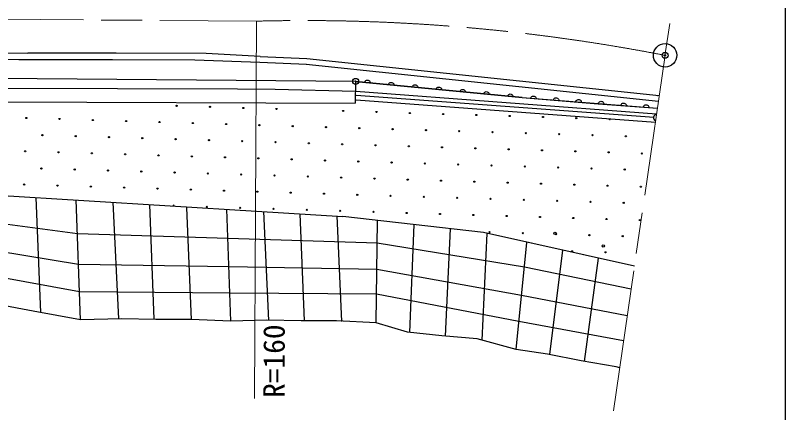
# Model space of a CAD drawing. Units: millimetres, scale not verified. Extents: x 40000 to 680000, y 20000 to 380000.
# Drawn here: x 513622 to 579000, y 245406 to 279122 of the extents above; entities that cross this region are included whole.
import ezdxf
from ezdxf.enums import TextEntityAlignment as Align

# ---------------------------------------------------------------- set-up
doc = ezdxf.new("R2010")
doc.units = ezdxf.units.MM
doc.header["$LTSCALE"] = 1000
doc.header["$PDMODE"] = 32
doc.header["$PDSIZE"] = 500
doc.linetypes.add('CHAIN', pattern=[18.5, 12, -1.5, 3.5, -1.5])
for name, color, linetype, lineweight in [('M-BGD', 7, 'Continuous', 25), ('M-BMK', 2, 'CHAIN', 13), ('M-BMK-SRVR', 3, 'Continuous', 25), ('M-STR-HTXT', 7, 'Continuous', 13), ('M-STR-STR1', 1, 'Continuous', 25), ('M-TTL-BSND', 7, 'Continuous', 25)]:
    doc.layers.add(name, color=color, linetype=linetype, lineweight=lineweight)
doc.layers.add('M-OTRS', color=6, linetype='Continuous')
doc.styles.add('ＭＳ ゴシック', font='')
doc.styles.get('ＭＳ ゴシック').set_extended_font_data('MS Gothic')

msp = doc.modelspace()

# ---------------------------------------------------------------- linework, layer by layer
at = {"layer": 'M-BGD'}
for p, q in [((506933, 275959), (514686, 275929)), ((522182, 275920), (514686, 275929)), ((529807, 275899), (522182, 275920)), ((534398, 275647), (529807, 275899)), ((506934, 275444), (513919, 275392)), ((513919, 275392), (521865, 275373)), ((521865, 275373), (528845, 275355)), ((528845, 275355), (534384, 275147)), ((534398, 275647), (538359, 275476)), ((538359, 275476), (568273, 272325)), ((534384, 275147), (538338, 274977)), ((538307, 274979), (568201, 271829)), ((556644, 272141), (542488, 273521)), ((542488, 273521), (556644, 272141)), ((543251, 273447), (543276, 273502)), ((543276, 273502), (543311, 273548)), ((543311, 273548), (543363, 273598)), ((543363, 273598), (543421, 273623)), ((543421, 273623), (543481, 273634)), ((543481, 273634), (543558, 273627)), ((543558, 273627), (543615, 273604)), ((543615, 273604), (543667, 273569)), ((543667, 273569), (543710, 273509)), ((543710, 273509), (543735, 273458)), ((543735, 273458), (543748, 273399)), ((545273, 273250), (545298, 273305)), ((545298, 273305), (545333, 273351)), ((545333, 273351), (545386, 273401)), ((545386, 273401), (545443, 273425)), ((545443, 273425), (545503, 273437)), ((545503, 273437), (545581, 273430)), ((545581, 273430), (545637, 273407)), ((545637, 273407), (545689, 273371)), ((545689, 273371), (545732, 273312)), ((545732, 273312), (545757, 273260)), ((542513, 272680), (568048, 270779)), ((545757, 273260), (545771, 273201)), ((547295, 273053), (547321, 273108)), ((547321, 273108), (547355, 273154)), ((547355, 273154), (547408, 273204)), ((547408, 273204), (547465, 273228)), ((547465, 273228), (547526, 273240)), ((547526, 273240), (547603, 273233)), ((547603, 273233), (547660, 273209)), ((547660, 273209), (547711, 273174)), ((547711, 273174), (547755, 273115)), ((547755, 273115), (547780, 273063)), ((547780, 273063), (547793, 273004)), ((549317, 272856), (549343, 272911)), ((549343, 272911), (549377, 272957)), ((549377, 272957), (549430, 273007)), ((549430, 273007), (549488, 273031)), ((549488, 273031), (549548, 273043)), ((549548, 273043), (549625, 273035)), ((549625, 273035), (549682, 273012)), ((549682, 273012), (549734, 272977)), ((549734, 272977), (549777, 272918)), ((549777, 272918), (549802, 272866)), ((549802, 272866), (549815, 272807)), ((551339, 272658), (551365, 272714)), ((551365, 272714), (551400, 272759)), ((551400, 272759), (551452, 272809)), ((551452, 272809), (551510, 272834)), ((551510, 272834), (551570, 272846)), ((551570, 272846), (551647, 272838)), ((551647, 272838), (551704, 272815)), ((551704, 272815), (551756, 272780)), ((551756, 272780), (551799, 272720)), ((551799, 272720), (551824, 272669)), ((551824, 272669), (551837, 272610)), ((553474, 272612), (553532, 272637)), ((553532, 272637), (553592, 272649)), ((553592, 272649), (553669, 272641)), ((553669, 272641), (553726, 272618)), ((542553, 272359), (567836, 270476)), ((553362, 272461), (553387, 272517)), ((553387, 272517), (553422, 272562)), ((553422, 272562), (553474, 272612)), ((553726, 272618), (553778, 272583)), ((553778, 272583), (553821, 272523)), ((553821, 272523), (553846, 272472)), ((553846, 272472), (553859, 272413)), ((555384, 272264), (555409, 272319)), ((555409, 272319), (555444, 272365)), ((555444, 272365), (555497, 272415)), ((555497, 272415), (555554, 272440)), ((555554, 272440), (555614, 272451)), ((555614, 272451), (555691, 272444)), ((555691, 272444), (555748, 272421)), ((555748, 272421), (555800, 272386)), ((555800, 272386), (555843, 272326)), ((555843, 272326), (555868, 272275)), ((555868, 272275), (555881, 272216)), ((556644, 272141), (563076, 271620)), ((556644, 272141), (568116, 271245)), ((557351, 272086), (557375, 272142)), ((557375, 272142), (557409, 272188)), ((557409, 272188), (557460, 272239)), ((557460, 272239), (557517, 272265)), ((557517, 272265), (557577, 272278)), ((557577, 272278), (557655, 272272)), ((557655, 272272), (557712, 272250)), ((557712, 272250), (557764, 272215)), ((557764, 272215), (557809, 272157)), ((557809, 272157), (557835, 272106)), ((557835, 272106), (557849, 272047)), ((559263, 271937), (559287, 271992)), ((559287, 271992), (559321, 272039)), ((559321, 272039), (559372, 272090)), ((559372, 272090), (559430, 272115)), ((559430, 272115), (559489, 272128)), ((559489, 272128), (559567, 272122)), ((559567, 272122), (559624, 272100)), ((559624, 272100), (559676, 272066)), ((559676, 272066), (559721, 272007)), ((559721, 272007), (559747, 271956)), ((561342, 271966), (561402, 271979)), ((561402, 271979), (561479, 271973)), ((542554, 271958), (567945, 270067)), ((559747, 271956), (559761, 271898)), ((561175, 271787), (561199, 271843)), ((561199, 271843), (561233, 271889)), ((561233, 271889), (561284, 271940)), ((561284, 271940), (561342, 271966)), ((561479, 271973), (561536, 271951)), ((561536, 271951), (561588, 271917)), ((561588, 271917), (561633, 271858)), ((561633, 271858), (561659, 271807)), ((561659, 271807), (561673, 271748)), ((563076, 271620), (568116, 271245)), ((563087, 271638), (563111, 271693)), ((563111, 271693), (563145, 271740)), ((563145, 271740), (563196, 271791)), ((563196, 271791), (563254, 271816)), ((563254, 271816), (563314, 271829)), ((563314, 271829), (563391, 271823)), ((563391, 271823), (563448, 271801)), ((563448, 271801), (563501, 271767)), ((563501, 271767), (563545, 271708)), ((563545, 271708), (563571, 271657)), ((563571, 271657), (563585, 271599)), ((564999, 271488), (565023, 271544)), ((565023, 271544), (565057, 271590)), ((565057, 271590), (565109, 271641)), ((565109, 271641), (565166, 271667)), ((565166, 271667), (565226, 271680)), ((565226, 271680), (565303, 271674)), ((565303, 271674), (565360, 271652)), ((565360, 271652), (565413, 271618)), ((565413, 271618), (565457, 271559)), ((565457, 271559), (565483, 271508)), ((565483, 271508), (565497, 271449)), ((566911, 271339), (566935, 271395)), ((566935, 271395), (566969, 271441)), ((566969, 271441), (567021, 271492)), ((567021, 271492), (567078, 271518)), ((567078, 271518), (567138, 271530)), ((567138, 271530), (567215, 271524)), ((567215, 271524), (567272, 271502)), ((567272, 271502), (567325, 271468)), ((567325, 271468), (567369, 271410)), ((567369, 271410), (567395, 271359)), ((567395, 271359), (567409, 271300)), ((499422, 264659), (541420, 262058)), ((515783, 253900), (515375, 263671)), ((519152, 253291), (518783, 263460)), ((522394, 253367), (521921, 263265)), ((525410, 253323), (525020, 263074)), ((528564, 253268), (528165, 262822)), ((518888, 260574), (505971, 262328)), ((531915, 253170), (531570, 262668)), ((535148, 253238), (534706, 262474)), ((538171, 253185), (537807, 262282)), ((541323, 253130), (540948, 262112)), ((553353, 260692), (541420, 262058)), ((544251, 253040), (544363, 261721)), ((547115, 252209), (547477, 261365)), ((550122, 251893), (550553, 261013)), ((531649, 260185), (518888, 260574)), ((553257, 251564), (553670, 260622)), ((566169, 257831), (553353, 260692)), ((518982, 257983), (506147, 260086)), ((544338, 259798), (531649, 260185)), ((556824, 257759), (544338, 259798)), ((556121, 250771), (557035, 259857)), ((566169, 257831), (557037, 259870)), ((558973, 250328), (560102, 259186)), ((561941, 249751), (563126, 258510)), ((519066, 255660), (506223, 257983)), ((531777, 257769), (518982, 257983)), ((544309, 257559), (531777, 257769)), ((565885, 255874), (556824, 257759)), ((556582, 255348), (544309, 257559)), ((531861, 255556), (519066, 255660)), ((544282, 255454), (531861, 255556)), ((556360, 253141), (544282, 255454)), ((565556, 253611), (556582, 255348)), ((515137, 254017), (512230, 254542)), ((519152, 253291), (515137, 254017)), ((522614, 253372), (519152, 253291)), ((525544, 253321), (522614, 253372)), ((528545, 253317), (525544, 253321)), ((531915, 253170), (528545, 253317)), ((534951, 253241), (531915, 253170)), ((537880, 253190), (534951, 253241)), ((540882, 253187), (537880, 253190)), ((544251, 253040), (540882, 253187)), ((546919, 252230), (544251, 253040)), ((565250, 251499), (556360, 253141)), ((549833, 251924), (546919, 252230)), ((552823, 251658), (549833, 251924)), ((556121, 250771), (552823, 251658)), ((558780, 250366), (556121, 250771)), ((561656, 249807), (558780, 250366)), ((564611, 249282), (561656, 249807)), ((564918, 249214), (564611, 249282))]:
    msp.add_line(p, q, dxfattribs=at)
for centre, radius in [((568768, 275736), 50), ((527309, 271441), 49.8), ((530136, 271355), 49.8), ((532963, 271268), 49.8), ((535790, 271182), 49.8), ((541444, 271009), 49.8), ((544271, 270923), 49.8), ((547099, 270837), 49.8), ((549926, 270750), 49.8), ((552753, 270664), 49.8), ((514544, 270416), 49.8), ((517371, 270329), 49.8), ((520198, 270243), 49.8), ((523025, 270157), 49.8), ((525852, 270071), 49.8), ((528679, 269984), 49.8), ((555580, 270578), 49.8), ((558407, 270492), 49.8), ((561234, 270405), 49.8), ((531506, 269898), 49.8), ((534333, 269812), 49.8), ((537160, 269725), 49.8), ((539988, 269639), 49.8), ((542815, 269553), 49.8), ((545642, 269466), 49.8), ((548469, 269380), 49.8), ((515914, 268959), 49.8), ((518741, 268873), 49.8), ((521568, 268786), 49.8), ((524395, 268700), 49.8), ((551296, 269294), 49.8), ((554123, 269207), 49.8), ((556950, 269121), 49.8), ((559777, 269035), 49.8), ((562604, 268949), 49.8), ((565432, 268862), 49.8), ((527222, 268614), 49.8), ((530050, 268528), 49.8), ((532877, 268441), 49.8), ((535704, 268355), 49.8), ((538531, 268269), 49.8), ((541358, 268182), 49.8), ((544185, 268096), 49.8), ((547012, 268010), 49.8), ((514457, 267589), 49.8), ((517284, 267502), 49.8), ((520112, 267416), 49.8), ((549839, 267923), 49.8), ((552666, 267837), 49.8), ((555494, 267751), 49.8), ((558321, 267664), 49.8), ((561148, 267578), 49.8), ((563975, 267492), 49.8), ((566802, 267406), 49.8), ((522939, 267330), 49.8), ((525766, 267243), 49.8), ((528593, 267157), 49.8), ((531420, 267071), 49.8), ((534247, 266984), 49.8), ((537074, 266898), 49.8), ((539901, 266812), 49.8), ((542728, 266726), 49.8), ((515828, 266132), 49.8), ((518655, 266046), 49.8), ((545556, 266639), 49.8), ((548383, 266553), 49.8), ((551210, 266467), 49.8), ((554037, 266380), 49.8), ((556864, 266294), 49.8), ((559691, 266208), 49.8), ((562518, 266121), 49.8), ((521482, 265959), 49.8), ((524309, 265873), 49.8), ((527136, 265787), 49.8), ((529963, 265700), 49.8), ((532790, 265614), 49.8), ((535617, 265528), 49.8), ((538445, 265441), 49.8), ((565345, 266035), 49.8), ((514371, 264761), 49.8), ((541272, 265355), 49.8), ((544099, 265269), 49.8), ((546926, 265183), 49.8), ((549753, 265096), 49.8), ((552580, 265010), 49.8), ((555407, 264924), 49.8), ((558234, 264837), 49.8), ((561061, 264751), 49.8), ((517198, 264675), 49.8), ((520025, 264589), 49.8), ((522852, 264503), 49.8), ((525679, 264416), 49.8), ((528507, 264330), 49.8), ((531334, 264244), 49.8), ((534161, 264157), 49.8), ((563889, 264665), 49.8), ((566716, 264578), 49.8), ((536988, 264071), 49.8), ((539815, 263985), 49.8), ((542642, 263898), 49.8), ((545469, 263812), 49.8), ((548296, 263726), 49.8), ((551123, 263640), 49.8), ((553951, 263553), 49.8), ((556778, 263467), 49.8), ((529877, 262873), 49.8), ((532704, 262787), 49.8), ((559605, 263381), 49.8), ((562432, 263294), 49.8), ((565259, 263208), 49.8), ((535531, 262701), 49.8), ((538358, 262614), 49.8), ((541185, 262528), 49.8), ((544013, 262442), 49.8), ((546840, 262355), 49.8), ((549667, 262269), 49.8), ((552494, 262183), 49.8), ((555321, 262097), 49.8), ((558148, 262010), 49.8), ((560975, 261924), 49.8), ((563802, 261838), 49.8), ((566629, 261751), 49.8), ((553864, 260726), 49.8), ((556691, 260640), 49.8), ((559422, 260619), 99.5), ((559518, 260554), 49.8), ((562346, 260467), 49.8), ((565173, 260381), 49.8), ((563528, 259551), 99.5), ((560889, 259097), 49.8), ((563716, 259011), 49.8)]:
    msp.add_circle(centre, radius, dxfattribs=at)
for centre, radius, start, end in [((568103, 272366), 49.8, 315.15579, 322.9313), ((568021, 270445), 249, 86.41684, 257.06366), ((564061, 270319), 49.8, 127.60452, 43.87662), ((527050, 262960), 49.8, 1.93683, 171.04388)]:
    msp.add_arc(centre, radius, start, end, dxfattribs=at)
at = {"layer": 'M-BMK'}
for p, q in [((574475, 315050), (568762, 275692)), ((470390, 279097), (534098, 278635)), ((568768, 275736), (561693, 226998))]:
    msp.add_line(p, q, dxfattribs=at)
msp.add_arc((538158, 118686), 160000, 78.97076, 91.45386, dxfattribs=at)
at = {"layer": 'M-BMK-SRVR'}
msp.add_circle((568768, 275736), 995, dxfattribs=at)
at = {"layer": 'M-OTRS'}
for p in [(568769, 275733), (542505, 273526)]:
    msp.add_point(p, dxfattribs=at)
at = {"layer": 'M-STR-HTXT'}
msp.add_line((534098, 278635), (533912, 246603), dxfattribs=at)
at = {"layer": 'M-STR-STR1'}
for p, q in [((542488, 273521), (492485, 273932)), ((542505, 273526), (542458, 271683)), ((492491, 273022), (532479, 272894)), ((532476, 272894), (535668, 272872)), ((535668, 272872), (542484, 272696)), ((492487, 271862), (542458, 271683))]:
    msp.add_line(p, q, dxfattribs=at)
at = {"layer": 'M-TTL-BSND'}
msp.add_line((579000, 20000), (579000, 370000), dxfattribs=at)

# ---------------------------------------------------------------- texts
at = {"layer": 'M-STR-HTXT', "style": 'ＭＳ ゴシック'}
msp.add_text('R=160', height=1833, rotation=90, dxfattribs=at).set_placement((537037, 246656), align=Align.BOTTOM_LEFT)

doc.saveas('drawing.dxf')
